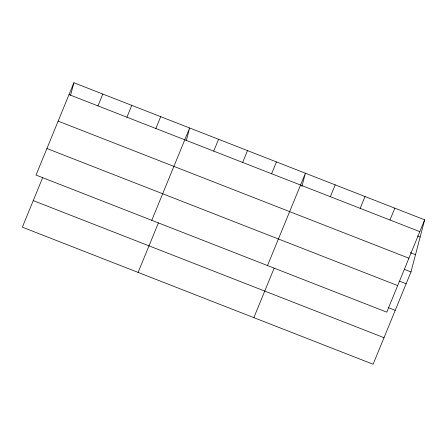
<?xml version="1.0" encoding="UTF-8"?>
<svg xmlns="http://www.w3.org/2000/svg" width="447" height="447" viewBox="0 0 447 447"><rect width="100%" height="100%" fill="white"/><g stroke="black" fill="none" stroke-linecap="round" stroke-linejoin="round"><path stroke-width="0.67" d="M70.587 95.312L73.884 82.751L424.65 219.823L410.983 271.921L373.116 364.249L22.35 227.177L42.644 177.699M186.343 140.548L189.64 127.982L151.773 220.315M301.921 186.444L305.39 173.218L267.524 265.546M73.884 82.751L36.017 175.079L386.784 312.151L424.65 219.823M97.971 105.889L102.821 94.06M126.909 117.198L131.764 105.363M155.847 128.507L160.702 116.673M138.101 272.413L158.394 222.93M213.722 151.12L218.577 139.291M242.665 162.429L247.515 150.6M271.603 173.738L276.453 161.909M253.857 317.644L274.145 268.166M330.355 196.697L335.205 184.868M360.17 208.352L365.02 196.524M389.985 220.002L394.835 208.173M69.034 94.58L419.8 231.652M417.548 236.005L420.141 237.016M410.307 252.7L415.492 254.729M58.138 121.143L408.904 258.221M404.501 269.39L410.983 271.921M399.646 281.219L406.127 283.75M46.913 148.516L397.679 285.588M388.108 307.53L395.237 310.319M33.246 200.614L384.012 337.686"/></g></svg>
